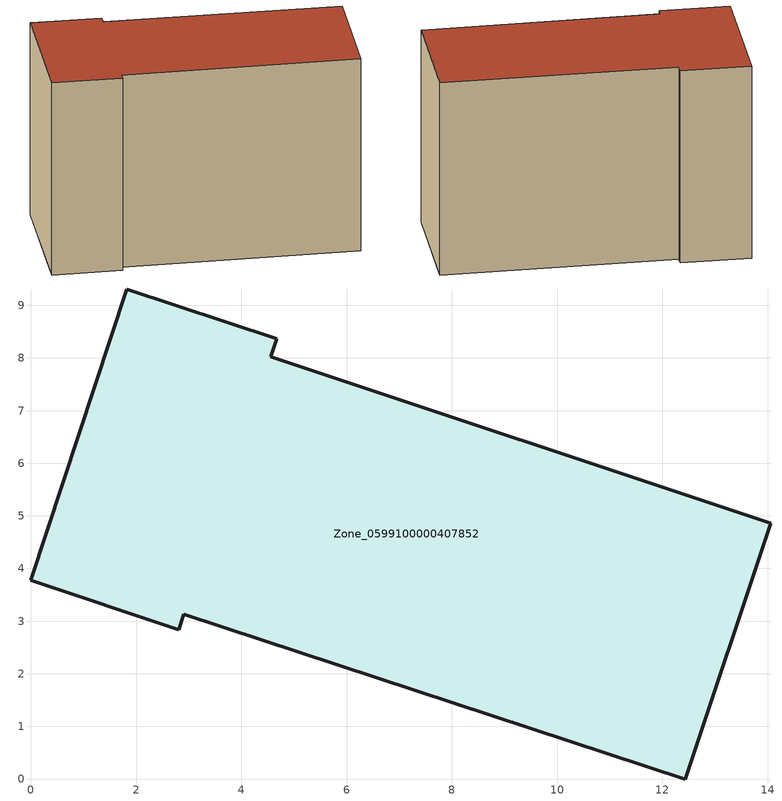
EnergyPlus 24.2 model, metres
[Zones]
Zone_0599100000407852
 floor ground (C_G): 0,3.78 1.83,9.31 4.67,8.37 4.56,8.03 14.06,4.86 12.44,0 2.91,3.13 2.81,2.84 z0
 wall outside (C_F): 1.83,9.31 0,3.78 2.81,2.84 2.91,3.13 12.44,0 14.06,4.86 4.56,8.03 4.67,8.37 1.83,9.31 z0:8.8
 roof outside (C_R): 4.56,8.03 4.67,8.37 1.83,9.31 0,3.78 2.81,2.84 2.91,3.13 12.44,0 14.06,4.86 z8.8
[BUILDING]
Pand.0599100000407852: North Axis=0; Terrain=City; Loads Convergence Tolerance Value=0.04; Temperature Convergence Tolerance Value=0.4; Solar Distribution=FullExterior; Maximum Number of Warmup Days=25; Minimum Number of Warmup Days=1
[Site:Location]
Rotterdam.The.Hague.AP_ZH_NLD Design_Conditions: Latitude=51.96; Longitude=4.45; Time Zone=1; Elevation=-4.5
[SITE:GROUNDTEMPERATURE:BUILDINGSURFACE]
18, 18, 18, 18, 18, 18, 18, 18, 18, 18, 18, 18
[MATERIAL] Thermal Absorptance=0.9; Solar Absorptance=0.7; Visible Absorptance=0.7
Name | Roughness | Thickness | Conductivity | Density | Specific Heat
G.TI.1992-2005 | MediumSmooth | 0.15 | 0.06 | 540 | 1210
F.TI.1992-2005 | Rough | 0.3 | 0.12 | 1920 | 840
R.TI.1992-2005 | MediumRough | 0.2 | 0.08 | 1500 | 1000
[CONSTRUCTION]
C_G: G.TI.1992-2005
C_F: F.TI.1992-2005
C_R: R.TI.1992-2005
[ZONE]
Zone_0599100000407852: Type=1; Multiplier=1; Ceiling Height=Autocalculate; Volume=Autocalculate; Floor Area=autocalculate; Part of Total Floor Area=Yes
[ZONEINFILTRATION:DESIGNFLOWRATE]
Infil_Zone_0599100000407852: Zone or ZoneList or Space or SpaceList=Zone_0599100000407852; Schedule=AlwaysOn; Design Flow Rate Calculation Method=Flow/Area; Flow Rate per Floor Area=0.0015; Constant Term Coefficient=1; Temperature Term Coefficient=0; Velocity Term Coefficient=0; Velocity Squared Term Coefficient=0
[HVACTEMPLATE:ZONE:IDEALLOADSAIRSYSTEM]
Zone_0599100000407852: Maximum Heating Supply Air Temperature=50; Minimum Cooling Supply Air Temperature=13; Maximum Heating Supply Air Humidity Ratio=0.0156; Minimum Cooling Supply Air Humidity Ratio=0.0077; Heating Limit=NoLimit; Cooling Limit=NoLimit; Dehumidification Control Type=ConstantSensibleHeatRatio; Cooling Sensible Heat Ratio=0.7; Dehumidification Setpoint=60; Humidification Control Type=None; Humidification Setpoint=30; Outdoor Air Method=None; Outdoor Air Flow Rate per Person=0.00944; Outdoor Air Flow Rate per Zone Floor Area=0; Outdoor Air Flow Rate per Zone=0; Demand Controlled Ventilation Type=None; Outdoor Air Economizer Type=NoEconomizer; Heat Recovery Type=None; Sensible Heat Recovery Effectiveness=0.7; Latent Heat Recovery Effectiveness=0.65
[ZONECONTROL:THERMOSTAT]
ThermostatControl_Zone_0599100000407852: Zone or ZoneList=Zone_0599100000407852; Control Type Schedule=DualSetpointControlType; Control 1=Thermostat_Zone_0599100000407852; Temperature Difference Between Cutout And Setpoint=0
[THERMOSTATSETPOINT:DUALSETPOINT]
Thermostat_Zone_0599100000407852: Heating Setpoint Temperature Schedule=HeatingSetpoint_Zone_0599100000407852; Cooling Setpoint Temperature Schedule=CoolingSetpoint_Zone_0599100000407852
[SCHEDULE:COMPACT]
HeatingSetpoint_Zone_0599100000407852: Through: 12/31, For: AllDays, Until: 24:00, 21
CoolingSetpoint_Zone_0599100000407852: Through: 12/31, For: AllDays, Until: 24:00, 24
DualSetpointControlType: Through: 12/31, For: AllDays, Until: 24:00, 4
AlwaysOn: Through: 12/31, For: AllDays, Until: 24:00, 1
